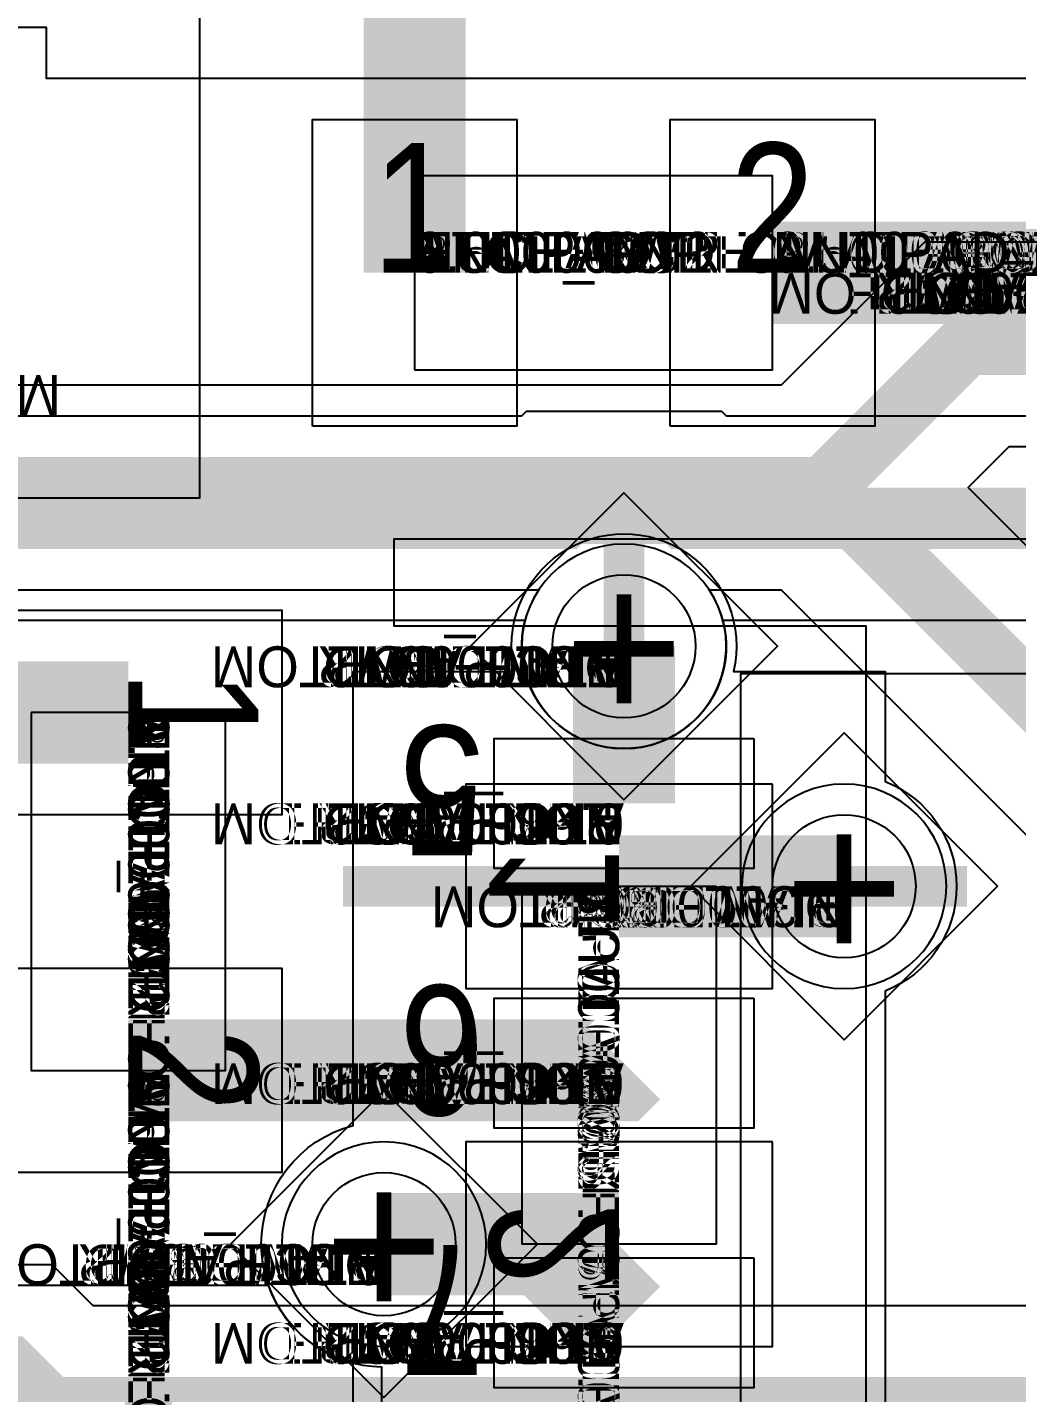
# Model space of a CAD drawing. Extents: x 0 to 323, y 0 to 320.
# Drawn here: x 85.67 to 90.51, y 175.68 to 182.36 of the extents above; entities that cross this region are included whole.
import ezdxf
from ezdxf.enums import TextEntityAlignment as Align

# ---------------------------------------------------------------- set-up
doc = ezdxf.new("R2010")
doc.units = 0
doc.header["$MEASUREMENT"] = 0
doc.layers.get('0').update_dxf_attribs({"linetype": 'CONTINUOUS'})
for name, color, linetype in [('CDN_FIGURES', 7, 'CONTINUOUS'), ('ETCH_BOTTOM', 7, 'CONTINUOUS'), ('ETCH_GND', 3, 'CONTINUOUS'), ('ETCH_INT1', 4, 'CONTINUOUS'), ('ETCH_INT2', 5, 'CONTINUOUS'), ('ETCH_PWR', 6, 'CONTINUOUS'), ('ETCH_TOP', 2, 'CONTINUOUS'), ('MANUFACTURING_NCLEGEND-1-6', 8, 'CONTINUOUS'), ('PACKAGE_GEOMETRY_ASSEMBLY_TOP', 11, 'CONTINUOUS'), ('PACKAGE_GEOMETRY_PIN_NUMBER', 9, 'CONTINUOUS')]:
    doc.layers.add(name, color=color, linetype=linetype)

# ---------------------------------------------------------------- blocks, each defined once
blk = doc.blocks.new('PAD_INFO')
for tag in ['SHAPE_TYPE', 'PAD_HEIGHT', 'PAD_LAYER', 'PAD_TYPE', 'PAD_WIDTH']:
    blk.add_attdef(tag, (0, 0), '', height=0.2)
at = {"flags": 2}
blk.add_attdef('CDN_TYPE', (0, 0), '', height=0.2, dxfattribs=at)
blk = doc.blocks.new('DRILL_INFO')
at = {"flags": 2}
blk.add_attdef('CDN_TYPE', (0, 0), '', height=0.2, dxfattribs=at)
for tag in ['FSHAPE', 'FCHAR', 'DRILL_HEIGHT', 'DIAMETER', 'PLATED', 'DRILL_WIDTH']:
    blk.add_attdef(tag, (0, 0), '', height=0.2)
blk = doc.blocks.new('VIA0700X0300')
at = {"layer": 'ETCH_BOTTOM'}
blk.add_circle((0, 0), 0.35, dxfattribs=at)
at = {"layer": 'ETCH_GND'}
blk.add_circle((0, 0), 0.35, dxfattribs=at)
at = {"layer": 'ETCH_INT1'}
blk.add_circle((0, 0), 0.35, dxfattribs=at)
at = {"layer": 'ETCH_INT2'}
blk.add_circle((0, 0), 0.35, dxfattribs=at)
at = {"layer": 'ETCH_PWR'}
blk.add_circle((0, 0), 0.35, dxfattribs=at)
at = {"layer": 'ETCH_TOP'}
blk.add_circle((0, 0), 0.35, dxfattribs=at)
ref = blk.add_blockref('PAD_INFO', (0, 0))
ref.add_attrib('PAD_LAYER', 'ETCH_TOP', (0, 0), dxfattribs={"height": 0.2})
ref.add_attrib('SHAPE_TYPE', 'NULL', (0, 0), dxfattribs={"height": 0.2})
ref.add_attrib('PAD_TYPE', 'ANTIPAD', (0, 0), dxfattribs={"height": 0.2})
ref.add_attrib('PAD_WIDTH', '0.000000', (0, 0), dxfattribs={"height": 0.2})
ref.add_attrib('PAD_HEIGHT', '0.000000', (0, 0), dxfattribs={"height": 0.2})
ref = blk.add_blockref('PAD_INFO', (0, 0))
ref.add_attrib('PAD_LAYER', 'ETCH_GND', (0, 0), dxfattribs={"height": 0.2})
ref.add_attrib('SHAPE_TYPE', 'NULL', (0, 0), dxfattribs={"height": 0.2})
ref.add_attrib('PAD_TYPE', 'ANTIPAD', (0, 0), dxfattribs={"height": 0.2})
ref.add_attrib('PAD_WIDTH', '0.000000', (0, 0), dxfattribs={"height": 0.2})
ref.add_attrib('PAD_HEIGHT', '0.000000', (0, 0), dxfattribs={"height": 0.2})
ref = blk.add_blockref('PAD_INFO', (0, 0))
ref.add_attrib('PAD_LAYER', 'ETCH_INT1', (0, 0), dxfattribs={"height": 0.2})
ref.add_attrib('SHAPE_TYPE', 'NULL', (0, 0), dxfattribs={"height": 0.2})
ref.add_attrib('PAD_TYPE', 'ANTIPAD', (0, 0), dxfattribs={"height": 0.2})
ref.add_attrib('PAD_WIDTH', '0.000000', (0, 0), dxfattribs={"height": 0.2})
ref.add_attrib('PAD_HEIGHT', '0.000000', (0, 0), dxfattribs={"height": 0.2})
ref = blk.add_blockref('PAD_INFO', (0, 0))
ref.add_attrib('PAD_LAYER', 'ETCH_INT2', (0, 0), dxfattribs={"height": 0.2})
ref.add_attrib('SHAPE_TYPE', 'NULL', (0, 0), dxfattribs={"height": 0.2})
ref.add_attrib('PAD_TYPE', 'ANTIPAD', (0, 0), dxfattribs={"height": 0.2})
ref.add_attrib('PAD_WIDTH', '0.000000', (0, 0), dxfattribs={"height": 0.2})
ref.add_attrib('PAD_HEIGHT', '0.000000', (0, 0), dxfattribs={"height": 0.2})
ref = blk.add_blockref('PAD_INFO', (0, 0))
ref.add_attrib('PAD_LAYER', 'ETCH_PWR', (0, 0), dxfattribs={"height": 0.2})
ref.add_attrib('SHAPE_TYPE', 'NULL', (0, 0), dxfattribs={"height": 0.2})
ref.add_attrib('PAD_TYPE', 'ANTIPAD', (0, 0), dxfattribs={"height": 0.2})
ref.add_attrib('PAD_WIDTH', '0.000000', (0, 0), dxfattribs={"height": 0.2})
ref.add_attrib('PAD_HEIGHT', '0.000000', (0, 0), dxfattribs={"height": 0.2})
ref = blk.add_blockref('PAD_INFO', (0, 0))
ref.add_attrib('PAD_LAYER', 'ETCH_BOTTOM', (0, 0), dxfattribs={"height": 0.2})
ref.add_attrib('SHAPE_TYPE', 'NULL', (0, 0), dxfattribs={"height": 0.2})
ref.add_attrib('PAD_TYPE', 'ANTIPAD', (0, 0), dxfattribs={"height": 0.2})
ref.add_attrib('PAD_WIDTH', '0.000000', (0, 0), dxfattribs={"height": 0.2})
ref.add_attrib('PAD_HEIGHT', '0.000000', (0, 0), dxfattribs={"height": 0.2})
ref = blk.add_blockref('PAD_INFO', (0, 0))
ref.add_attrib('PAD_LAYER', 'ETCH_TOP', (0, 0), dxfattribs={"height": 0.2})
ref.add_attrib('SHAPE_TYPE', 'NULL', (0, 0), dxfattribs={"height": 0.2})
ref.add_attrib('PAD_TYPE', 'THERMAL', (0, 0), dxfattribs={"height": 0.2})
ref.add_attrib('PAD_WIDTH', '0.000000', (0, 0), dxfattribs={"height": 0.2})
ref.add_attrib('PAD_HEIGHT', '0.000000', (0, 0), dxfattribs={"height": 0.2})
ref = blk.add_blockref('PAD_INFO', (0, 0))
ref.add_attrib('PAD_LAYER', 'ETCH_GND', (0, 0), dxfattribs={"height": 0.2})
ref.add_attrib('SHAPE_TYPE', 'NULL', (0, 0), dxfattribs={"height": 0.2})
ref.add_attrib('PAD_TYPE', 'THERMAL', (0, 0), dxfattribs={"height": 0.2})
ref.add_attrib('PAD_WIDTH', '0.000000', (0, 0), dxfattribs={"height": 0.2})
ref.add_attrib('PAD_HEIGHT', '0.000000', (0, 0), dxfattribs={"height": 0.2})
ref = blk.add_blockref('PAD_INFO', (0, 0))
ref.add_attrib('PAD_LAYER', 'ETCH_INT1', (0, 0), dxfattribs={"height": 0.2})
ref.add_attrib('SHAPE_TYPE', 'NULL', (0, 0), dxfattribs={"height": 0.2})
ref.add_attrib('PAD_TYPE', 'THERMAL', (0, 0), dxfattribs={"height": 0.2})
ref.add_attrib('PAD_WIDTH', '0.000000', (0, 0), dxfattribs={"height": 0.2})
ref.add_attrib('PAD_HEIGHT', '0.000000', (0, 0), dxfattribs={"height": 0.2})
ref = blk.add_blockref('PAD_INFO', (0, 0))
ref.add_attrib('PAD_LAYER', 'ETCH_INT2', (0, 0), dxfattribs={"height": 0.2})
ref.add_attrib('SHAPE_TYPE', 'NULL', (0, 0), dxfattribs={"height": 0.2})
ref.add_attrib('PAD_TYPE', 'THERMAL', (0, 0), dxfattribs={"height": 0.2})
ref.add_attrib('PAD_WIDTH', '0.000000', (0, 0), dxfattribs={"height": 0.2})
ref.add_attrib('PAD_HEIGHT', '0.000000', (0, 0), dxfattribs={"height": 0.2})
ref = blk.add_blockref('PAD_INFO', (0, 0))
ref.add_attrib('PAD_LAYER', 'ETCH_PWR', (0, 0), dxfattribs={"height": 0.2})
ref.add_attrib('SHAPE_TYPE', 'NULL', (0, 0), dxfattribs={"height": 0.2})
ref.add_attrib('PAD_TYPE', 'THERMAL', (0, 0), dxfattribs={"height": 0.2})
ref.add_attrib('PAD_WIDTH', '0.000000', (0, 0), dxfattribs={"height": 0.2})
ref.add_attrib('PAD_HEIGHT', '0.000000', (0, 0), dxfattribs={"height": 0.2})
ref = blk.add_blockref('PAD_INFO', (0, 0))
ref.add_attrib('PAD_LAYER', 'ETCH_BOTTOM', (0, 0), dxfattribs={"height": 0.2})
ref.add_attrib('SHAPE_TYPE', 'NULL', (0, 0), dxfattribs={"height": 0.2})
ref.add_attrib('PAD_TYPE', 'THERMAL', (0, 0), dxfattribs={"height": 0.2})
ref.add_attrib('PAD_WIDTH', '0.000000', (0, 0), dxfattribs={"height": 0.2})
ref.add_attrib('PAD_HEIGHT', '0.000000', (0, 0), dxfattribs={"height": 0.2})
ref = blk.add_blockref('PAD_INFO', (0, 0))
ref.add_attrib('PAD_LAYER', 'ETCH_TOP', (0, 0), dxfattribs={"height": 0.2})
ref.add_attrib('SHAPE_TYPE', 'CIRCLE', (0, 0), dxfattribs={"height": 0.2})
ref.add_attrib('PAD_TYPE', 'REGULAR', (0, 0), dxfattribs={"height": 0.2})
ref.add_attrib('PAD_WIDTH', '0.700000', (0, 0), dxfattribs={"height": 0.2})
ref.add_attrib('PAD_HEIGHT', '0.700000', (0, 0), dxfattribs={"height": 0.2})
ref = blk.add_blockref('PAD_INFO', (0, 0))
ref.add_attrib('PAD_LAYER', 'ETCH_GND', (0, 0), dxfattribs={"height": 0.2})
ref.add_attrib('SHAPE_TYPE', 'CIRCLE', (0, 0), dxfattribs={"height": 0.2})
ref.add_attrib('PAD_TYPE', 'REGULAR', (0, 0), dxfattribs={"height": 0.2})
ref.add_attrib('PAD_WIDTH', '0.700000', (0, 0), dxfattribs={"height": 0.2})
ref.add_attrib('PAD_HEIGHT', '0.700000', (0, 0), dxfattribs={"height": 0.2})
ref = blk.add_blockref('PAD_INFO', (0, 0))
ref.add_attrib('PAD_LAYER', 'ETCH_INT1', (0, 0), dxfattribs={"height": 0.2})
ref.add_attrib('SHAPE_TYPE', 'CIRCLE', (0, 0), dxfattribs={"height": 0.2})
ref.add_attrib('PAD_TYPE', 'REGULAR', (0, 0), dxfattribs={"height": 0.2})
ref.add_attrib('PAD_WIDTH', '0.700000', (0, 0), dxfattribs={"height": 0.2})
ref.add_attrib('PAD_HEIGHT', '0.700000', (0, 0), dxfattribs={"height": 0.2})
ref = blk.add_blockref('PAD_INFO', (0, 0))
ref.add_attrib('PAD_LAYER', 'ETCH_INT2', (0, 0), dxfattribs={"height": 0.2})
ref.add_attrib('SHAPE_TYPE', 'CIRCLE', (0, 0), dxfattribs={"height": 0.2})
ref.add_attrib('PAD_TYPE', 'REGULAR', (0, 0), dxfattribs={"height": 0.2})
ref.add_attrib('PAD_WIDTH', '0.700000', (0, 0), dxfattribs={"height": 0.2})
ref.add_attrib('PAD_HEIGHT', '0.700000', (0, 0), dxfattribs={"height": 0.2})
ref = blk.add_blockref('PAD_INFO', (0, 0))
ref.add_attrib('PAD_LAYER', 'ETCH_PWR', (0, 0), dxfattribs={"height": 0.2})
ref.add_attrib('SHAPE_TYPE', 'CIRCLE', (0, 0), dxfattribs={"height": 0.2})
ref.add_attrib('PAD_TYPE', 'REGULAR', (0, 0), dxfattribs={"height": 0.2})
ref.add_attrib('PAD_WIDTH', '0.700000', (0, 0), dxfattribs={"height": 0.2})
ref.add_attrib('PAD_HEIGHT', '0.700000', (0, 0), dxfattribs={"height": 0.2})
ref = blk.add_blockref('PAD_INFO', (0, 0))
ref.add_attrib('PAD_LAYER', 'ETCH_BOTTOM', (0, 0), dxfattribs={"height": 0.2})
ref.add_attrib('SHAPE_TYPE', 'CIRCLE', (0, 0), dxfattribs={"height": 0.2})
ref.add_attrib('PAD_TYPE', 'REGULAR', (0, 0), dxfattribs={"height": 0.2})
ref.add_attrib('PAD_WIDTH', '0.700000', (0, 0), dxfattribs={"height": 0.2})
ref.add_attrib('PAD_HEIGHT', '0.700000', (0, 0), dxfattribs={"height": 0.2})
ref = blk.add_blockref('DRILL_INFO', (0, 0))
ref.add_attrib('DIAMETER', '0.300000', (0, 0), dxfattribs={"height": 0.2})
ref.add_attrib('PLATED', 'PLATED', (0, 0), dxfattribs={"height": 0.2})
ref.add_attrib('FSHAPE', 'DIAMOND', (0, 0), dxfattribs={"height": 0.2})
ref.add_attrib('FCHAR', '+', (0, 0), dxfattribs={"height": 0.2})
ref.add_attrib('DRILL_WIDTH', '1.500000', (0, 0), dxfattribs={"height": 0.2})
ref.add_attrib('DRILL_HEIGHT', '1.500000', (0, 0), dxfattribs={"height": 0.2})
for tag in ['CDN_TYPE', 'PIN']:
    blk.add_attdef(tag, (0, 0), '', height=0.2)
at = {"flags": 2}
for tag in ['PSTKNAME', 'BBV']:
    blk.add_attdef(tag, (0, 0), '', height=0.2, dxfattribs=at)
blk = doc.blocks.new('FIGURE_DIAMOND')
at = {"layer": 'CDN_FIGURES'}
blk.add_lwpolyline([(-0.5, 0), (0, 0.5), (0.5, 0), (0, -0.5)], close=True, dxfattribs=at)
blk = doc.blocks.new('SMD50_25')
at = {"layer": 'ETCH_TOP'}
blk.add_lwpolyline([(-0.635, -0.3175), (-0.635, 0.3175), (0.635, 0.3175), (0.635, -0.3175)], close=True, dxfattribs=at)
ref = blk.add_blockref('PAD_INFO', (0, 0))
ref.add_attrib('PAD_LAYER', 'ETCH_TOP', (0, 0), dxfattribs={"height": 0.2})
ref.add_attrib('SHAPE_TYPE', 'NULL', (0, 0), dxfattribs={"height": 0.2})
ref.add_attrib('PAD_TYPE', 'ANTIPAD', (0, 0), dxfattribs={"height": 0.2})
ref.add_attrib('PAD_WIDTH', '0.000000', (0, 0), dxfattribs={"height": 0.2})
ref.add_attrib('PAD_HEIGHT', '0.000000', (0, 0), dxfattribs={"height": 0.2})
ref = blk.add_blockref('PAD_INFO', (0, 0))
ref.add_attrib('PAD_LAYER', 'ETCH_GND', (0, 0), dxfattribs={"height": 0.2})
ref.add_attrib('SHAPE_TYPE', 'NULL', (0, 0), dxfattribs={"height": 0.2})
ref.add_attrib('PAD_TYPE', 'ANTIPAD', (0, 0), dxfattribs={"height": 0.2})
ref.add_attrib('PAD_WIDTH', '0.000000', (0, 0), dxfattribs={"height": 0.2})
ref.add_attrib('PAD_HEIGHT', '0.000000', (0, 0), dxfattribs={"height": 0.2})
ref = blk.add_blockref('PAD_INFO', (0, 0))
ref.add_attrib('PAD_LAYER', 'ETCH_INT1', (0, 0), dxfattribs={"height": 0.2})
ref.add_attrib('SHAPE_TYPE', 'NULL', (0, 0), dxfattribs={"height": 0.2})
ref.add_attrib('PAD_TYPE', 'ANTIPAD', (0, 0), dxfattribs={"height": 0.2})
ref.add_attrib('PAD_WIDTH', '0.000000', (0, 0), dxfattribs={"height": 0.2})
ref.add_attrib('PAD_HEIGHT', '0.000000', (0, 0), dxfattribs={"height": 0.2})
ref = blk.add_blockref('PAD_INFO', (0, 0))
ref.add_attrib('PAD_LAYER', 'ETCH_INT2', (0, 0), dxfattribs={"height": 0.2})
ref.add_attrib('SHAPE_TYPE', 'NULL', (0, 0), dxfattribs={"height": 0.2})
ref.add_attrib('PAD_TYPE', 'ANTIPAD', (0, 0), dxfattribs={"height": 0.2})
ref.add_attrib('PAD_WIDTH', '0.000000', (0, 0), dxfattribs={"height": 0.2})
ref.add_attrib('PAD_HEIGHT', '0.000000', (0, 0), dxfattribs={"height": 0.2})
ref = blk.add_blockref('PAD_INFO', (0, 0))
ref.add_attrib('PAD_LAYER', 'ETCH_PWR', (0, 0), dxfattribs={"height": 0.2})
ref.add_attrib('SHAPE_TYPE', 'NULL', (0, 0), dxfattribs={"height": 0.2})
ref.add_attrib('PAD_TYPE', 'ANTIPAD', (0, 0), dxfattribs={"height": 0.2})
ref.add_attrib('PAD_WIDTH', '0.000000', (0, 0), dxfattribs={"height": 0.2})
ref.add_attrib('PAD_HEIGHT', '0.000000', (0, 0), dxfattribs={"height": 0.2})
ref = blk.add_blockref('PAD_INFO', (0, 0))
ref.add_attrib('PAD_LAYER', 'ETCH_BOTTOM', (0, 0), dxfattribs={"height": 0.2})
ref.add_attrib('SHAPE_TYPE', 'NULL', (0, 0), dxfattribs={"height": 0.2})
ref.add_attrib('PAD_TYPE', 'ANTIPAD', (0, 0), dxfattribs={"height": 0.2})
ref.add_attrib('PAD_WIDTH', '0.000000', (0, 0), dxfattribs={"height": 0.2})
ref.add_attrib('PAD_HEIGHT', '0.000000', (0, 0), dxfattribs={"height": 0.2})
ref = blk.add_blockref('PAD_INFO', (0, 0))
ref.add_attrib('PAD_LAYER', 'ETCH_TOP', (0, 0), dxfattribs={"height": 0.2})
ref.add_attrib('SHAPE_TYPE', 'NULL', (0, 0), dxfattribs={"height": 0.2})
ref.add_attrib('PAD_TYPE', 'THERMAL', (0, 0), dxfattribs={"height": 0.2})
ref.add_attrib('PAD_WIDTH', '0.000000', (0, 0), dxfattribs={"height": 0.2})
ref.add_attrib('PAD_HEIGHT', '0.000000', (0, 0), dxfattribs={"height": 0.2})
ref = blk.add_blockref('PAD_INFO', (0, 0))
ref.add_attrib('PAD_LAYER', 'ETCH_GND', (0, 0), dxfattribs={"height": 0.2})
ref.add_attrib('SHAPE_TYPE', 'NULL', (0, 0), dxfattribs={"height": 0.2})
ref.add_attrib('PAD_TYPE', 'THERMAL', (0, 0), dxfattribs={"height": 0.2})
ref.add_attrib('PAD_WIDTH', '0.000000', (0, 0), dxfattribs={"height": 0.2})
ref.add_attrib('PAD_HEIGHT', '0.000000', (0, 0), dxfattribs={"height": 0.2})
ref = blk.add_blockref('PAD_INFO', (0, 0))
ref.add_attrib('PAD_LAYER', 'ETCH_INT1', (0, 0), dxfattribs={"height": 0.2})
ref.add_attrib('SHAPE_TYPE', 'NULL', (0, 0), dxfattribs={"height": 0.2})
ref.add_attrib('PAD_TYPE', 'THERMAL', (0, 0), dxfattribs={"height": 0.2})
ref.add_attrib('PAD_WIDTH', '0.000000', (0, 0), dxfattribs={"height": 0.2})
ref.add_attrib('PAD_HEIGHT', '0.000000', (0, 0), dxfattribs={"height": 0.2})
ref = blk.add_blockref('PAD_INFO', (0, 0))
ref.add_attrib('PAD_LAYER', 'ETCH_INT2', (0, 0), dxfattribs={"height": 0.2})
ref.add_attrib('SHAPE_TYPE', 'NULL', (0, 0), dxfattribs={"height": 0.2})
ref.add_attrib('PAD_TYPE', 'THERMAL', (0, 0), dxfattribs={"height": 0.2})
ref.add_attrib('PAD_WIDTH', '0.000000', (0, 0), dxfattribs={"height": 0.2})
ref.add_attrib('PAD_HEIGHT', '0.000000', (0, 0), dxfattribs={"height": 0.2})
ref = blk.add_blockref('PAD_INFO', (0, 0))
ref.add_attrib('PAD_LAYER', 'ETCH_PWR', (0, 0), dxfattribs={"height": 0.2})
ref.add_attrib('SHAPE_TYPE', 'NULL', (0, 0), dxfattribs={"height": 0.2})
ref.add_attrib('PAD_TYPE', 'THERMAL', (0, 0), dxfattribs={"height": 0.2})
ref.add_attrib('PAD_WIDTH', '0.000000', (0, 0), dxfattribs={"height": 0.2})
ref.add_attrib('PAD_HEIGHT', '0.000000', (0, 0), dxfattribs={"height": 0.2})
ref = blk.add_blockref('PAD_INFO', (0, 0))
ref.add_attrib('PAD_LAYER', 'ETCH_BOTTOM', (0, 0), dxfattribs={"height": 0.2})
ref.add_attrib('SHAPE_TYPE', 'NULL', (0, 0), dxfattribs={"height": 0.2})
ref.add_attrib('PAD_TYPE', 'THERMAL', (0, 0), dxfattribs={"height": 0.2})
ref.add_attrib('PAD_WIDTH', '0.000000', (0, 0), dxfattribs={"height": 0.2})
ref.add_attrib('PAD_HEIGHT', '0.000000', (0, 0), dxfattribs={"height": 0.2})
ref = blk.add_blockref('PAD_INFO', (0, 0))
ref.add_attrib('PAD_LAYER', 'ETCH_TOP', (0, 0), dxfattribs={"height": 0.2})
ref.add_attrib('SHAPE_TYPE', 'RECTANGLE', (0, 0), dxfattribs={"height": 0.2})
ref.add_attrib('PAD_TYPE', 'REGULAR', (0, 0), dxfattribs={"height": 0.2})
ref.add_attrib('PAD_WIDTH', '1.270000', (0, 0), dxfattribs={"height": 0.2})
ref.add_attrib('PAD_HEIGHT', '0.635000', (0, 0), dxfattribs={"height": 0.2})
ref = blk.add_blockref('PAD_INFO', (0, 0))
ref.add_attrib('PAD_LAYER', 'ETCH_GND', (0, 0), dxfattribs={"height": 0.2})
ref.add_attrib('SHAPE_TYPE', 'NULL', (0, 0), dxfattribs={"height": 0.2})
ref.add_attrib('PAD_TYPE', 'REGULAR', (0, 0), dxfattribs={"height": 0.2})
ref.add_attrib('PAD_WIDTH', '0.000000', (0, 0), dxfattribs={"height": 0.2})
ref.add_attrib('PAD_HEIGHT', '0.000000', (0, 0), dxfattribs={"height": 0.2})
ref = blk.add_blockref('PAD_INFO', (0, 0))
ref.add_attrib('PAD_LAYER', 'ETCH_INT1', (0, 0), dxfattribs={"height": 0.2})
ref.add_attrib('SHAPE_TYPE', 'NULL', (0, 0), dxfattribs={"height": 0.2})
ref.add_attrib('PAD_TYPE', 'REGULAR', (0, 0), dxfattribs={"height": 0.2})
ref.add_attrib('PAD_WIDTH', '0.000000', (0, 0), dxfattribs={"height": 0.2})
ref.add_attrib('PAD_HEIGHT', '0.000000', (0, 0), dxfattribs={"height": 0.2})
ref = blk.add_blockref('PAD_INFO', (0, 0))
ref.add_attrib('PAD_LAYER', 'ETCH_INT2', (0, 0), dxfattribs={"height": 0.2})
ref.add_attrib('SHAPE_TYPE', 'NULL', (0, 0), dxfattribs={"height": 0.2})
ref.add_attrib('PAD_TYPE', 'REGULAR', (0, 0), dxfattribs={"height": 0.2})
ref.add_attrib('PAD_WIDTH', '0.000000', (0, 0), dxfattribs={"height": 0.2})
ref.add_attrib('PAD_HEIGHT', '0.000000', (0, 0), dxfattribs={"height": 0.2})
ref = blk.add_blockref('PAD_INFO', (0, 0))
ref.add_attrib('PAD_LAYER', 'ETCH_PWR', (0, 0), dxfattribs={"height": 0.2})
ref.add_attrib('SHAPE_TYPE', 'NULL', (0, 0), dxfattribs={"height": 0.2})
ref.add_attrib('PAD_TYPE', 'REGULAR', (0, 0), dxfattribs={"height": 0.2})
ref.add_attrib('PAD_WIDTH', '0.000000', (0, 0), dxfattribs={"height": 0.2})
ref.add_attrib('PAD_HEIGHT', '0.000000', (0, 0), dxfattribs={"height": 0.2})
ref = blk.add_blockref('PAD_INFO', (0, 0))
ref.add_attrib('PAD_LAYER', 'ETCH_BOTTOM', (0, 0), dxfattribs={"height": 0.2})
ref.add_attrib('SHAPE_TYPE', 'NULL', (0, 0), dxfattribs={"height": 0.2})
ref.add_attrib('PAD_TYPE', 'REGULAR', (0, 0), dxfattribs={"height": 0.2})
ref.add_attrib('PAD_WIDTH', '0.000000', (0, 0), dxfattribs={"height": 0.2})
ref.add_attrib('PAD_HEIGHT', '0.000000', (0, 0), dxfattribs={"height": 0.2})
ref = blk.add_blockref('DRILL_INFO', (0, 0))
ref.add_attrib('DIAMETER', '0.000000', (0, 0), dxfattribs={"height": 0.2})
ref.add_attrib('PLATED', 'NON_PLATED', (0, 0), dxfattribs={"height": 0.2})
ref.add_attrib('FSHAPE', 'NULL', (0, 0), dxfattribs={"height": 0.2})
ref.add_attrib('DRILL_WIDTH', '0.000000', (0, 0), dxfattribs={"height": 0.2})
ref.add_attrib('DRILL_HEIGHT', '0.000000', (0, 0), dxfattribs={"height": 0.2})
for tag in ['CDN_TYPE', 'PIN']:
    blk.add_attdef(tag, (0, 0), '', height=0.2)
at = {"flags": 2}
for tag in ['PSTKNAME', 'BBV']:
    blk.add_attdef(tag, (0, 0), '', height=0.2, dxfattribs=at)
blk = doc.blocks.new('SOIC8')
at = {"layer": 'PACKAGE_GEOMETRY_ASSEMBLY_TOP'}
blk.add_lwpolyline([(-1.905, -2.54), (-1.905, 2.54), (1.905, 2.54), (1.905, -2.54)], close=True, dxfattribs=at)
at = {"layer": 'ETCH_TOP'}
ref = blk.add_blockref('SMD50_25', (2.4765, 1.905), dxfattribs=at)
ref.add_attrib('CDN_TYPE', 'PIN', (0, 0), dxfattribs={"height": 0.2})
ref.add_attrib('PIN', '8', (0, 0), dxfattribs={"height": 0.2})
ref = blk.add_blockref('SMD50_25', (2.4765, 0.635), dxfattribs=at)
ref.add_attrib('CDN_TYPE', 'PIN', (0, 0), dxfattribs={"height": 0.2})
ref.add_attrib('PIN', '7', (0, 0), dxfattribs={"height": 0.2})
ref = blk.add_blockref('SMD50_25', (2.4765, -0.635), dxfattribs=at)
ref.add_attrib('CDN_TYPE', 'PIN', (0, 0), dxfattribs={"height": 0.2})
ref.add_attrib('PIN', '6', (0, 0), dxfattribs={"height": 0.2})
ref = blk.add_blockref('SMD50_25', (2.4765, -1.905), dxfattribs=at)
ref.add_attrib('CDN_TYPE', 'PIN', (0, 0), dxfattribs={"height": 0.2})
ref.add_attrib('PIN', '5', (0, 0), dxfattribs={"height": 0.2})
at = {"flags": 2}
for tag in ['SYMBOL_TYPE', 'CDN_TYPE', 'REFDES']:
    blk.add_attdef(tag, (0, 0), '', height=0.2, dxfattribs=at)
blk = doc.blocks.new('RC1000X1500TS')
at = {"layer": 'ETCH_TOP'}
blk.add_lwpolyline([(-0.5, -0.75), (-0.5, 0.75), (0.5, 0.75), (0.5, -0.75)], close=True, dxfattribs=at)
ref = blk.add_blockref('PAD_INFO', (0, 0))
ref.add_attrib('PAD_LAYER', 'ETCH_TOP', (0, 0), dxfattribs={"height": 0.2})
ref.add_attrib('SHAPE_TYPE', 'NULL', (0, 0), dxfattribs={"height": 0.2})
ref.add_attrib('PAD_TYPE', 'ANTIPAD', (0, 0), dxfattribs={"height": 0.2})
ref.add_attrib('PAD_WIDTH', '0.000000', (0, 0), dxfattribs={"height": 0.2})
ref.add_attrib('PAD_HEIGHT', '0.000000', (0, 0), dxfattribs={"height": 0.2})
ref = blk.add_blockref('PAD_INFO', (0, 0))
ref.add_attrib('PAD_LAYER', 'ETCH_GND', (0, 0), dxfattribs={"height": 0.2})
ref.add_attrib('SHAPE_TYPE', 'NULL', (0, 0), dxfattribs={"height": 0.2})
ref.add_attrib('PAD_TYPE', 'ANTIPAD', (0, 0), dxfattribs={"height": 0.2})
ref.add_attrib('PAD_WIDTH', '0.000000', (0, 0), dxfattribs={"height": 0.2})
ref.add_attrib('PAD_HEIGHT', '0.000000', (0, 0), dxfattribs={"height": 0.2})
ref = blk.add_blockref('PAD_INFO', (0, 0))
ref.add_attrib('PAD_LAYER', 'ETCH_INT1', (0, 0), dxfattribs={"height": 0.2})
ref.add_attrib('SHAPE_TYPE', 'NULL', (0, 0), dxfattribs={"height": 0.2})
ref.add_attrib('PAD_TYPE', 'ANTIPAD', (0, 0), dxfattribs={"height": 0.2})
ref.add_attrib('PAD_WIDTH', '0.000000', (0, 0), dxfattribs={"height": 0.2})
ref.add_attrib('PAD_HEIGHT', '0.000000', (0, 0), dxfattribs={"height": 0.2})
ref = blk.add_blockref('PAD_INFO', (0, 0))
ref.add_attrib('PAD_LAYER', 'ETCH_INT2', (0, 0), dxfattribs={"height": 0.2})
ref.add_attrib('SHAPE_TYPE', 'NULL', (0, 0), dxfattribs={"height": 0.2})
ref.add_attrib('PAD_TYPE', 'ANTIPAD', (0, 0), dxfattribs={"height": 0.2})
ref.add_attrib('PAD_WIDTH', '0.000000', (0, 0), dxfattribs={"height": 0.2})
ref.add_attrib('PAD_HEIGHT', '0.000000', (0, 0), dxfattribs={"height": 0.2})
ref = blk.add_blockref('PAD_INFO', (0, 0))
ref.add_attrib('PAD_LAYER', 'ETCH_PWR', (0, 0), dxfattribs={"height": 0.2})
ref.add_attrib('SHAPE_TYPE', 'NULL', (0, 0), dxfattribs={"height": 0.2})
ref.add_attrib('PAD_TYPE', 'ANTIPAD', (0, 0), dxfattribs={"height": 0.2})
ref.add_attrib('PAD_WIDTH', '0.000000', (0, 0), dxfattribs={"height": 0.2})
ref.add_attrib('PAD_HEIGHT', '0.000000', (0, 0), dxfattribs={"height": 0.2})
ref = blk.add_blockref('PAD_INFO', (0, 0))
ref.add_attrib('PAD_LAYER', 'ETCH_BOTTOM', (0, 0), dxfattribs={"height": 0.2})
ref.add_attrib('SHAPE_TYPE', 'NULL', (0, 0), dxfattribs={"height": 0.2})
ref.add_attrib('PAD_TYPE', 'ANTIPAD', (0, 0), dxfattribs={"height": 0.2})
ref.add_attrib('PAD_WIDTH', '0.000000', (0, 0), dxfattribs={"height": 0.2})
ref.add_attrib('PAD_HEIGHT', '0.000000', (0, 0), dxfattribs={"height": 0.2})
ref = blk.add_blockref('PAD_INFO', (0, 0))
ref.add_attrib('PAD_LAYER', 'ETCH_TOP', (0, 0), dxfattribs={"height": 0.2})
ref.add_attrib('SHAPE_TYPE', 'NULL', (0, 0), dxfattribs={"height": 0.2})
ref.add_attrib('PAD_TYPE', 'THERMAL', (0, 0), dxfattribs={"height": 0.2})
ref.add_attrib('PAD_WIDTH', '0.000000', (0, 0), dxfattribs={"height": 0.2})
ref.add_attrib('PAD_HEIGHT', '0.000000', (0, 0), dxfattribs={"height": 0.2})
ref = blk.add_blockref('PAD_INFO', (0, 0))
ref.add_attrib('PAD_LAYER', 'ETCH_GND', (0, 0), dxfattribs={"height": 0.2})
ref.add_attrib('SHAPE_TYPE', 'NULL', (0, 0), dxfattribs={"height": 0.2})
ref.add_attrib('PAD_TYPE', 'THERMAL', (0, 0), dxfattribs={"height": 0.2})
ref.add_attrib('PAD_WIDTH', '0.000000', (0, 0), dxfattribs={"height": 0.2})
ref.add_attrib('PAD_HEIGHT', '0.000000', (0, 0), dxfattribs={"height": 0.2})
ref = blk.add_blockref('PAD_INFO', (0, 0))
ref.add_attrib('PAD_LAYER', 'ETCH_INT1', (0, 0), dxfattribs={"height": 0.2})
ref.add_attrib('SHAPE_TYPE', 'NULL', (0, 0), dxfattribs={"height": 0.2})
ref.add_attrib('PAD_TYPE', 'THERMAL', (0, 0), dxfattribs={"height": 0.2})
ref.add_attrib('PAD_WIDTH', '0.000000', (0, 0), dxfattribs={"height": 0.2})
ref.add_attrib('PAD_HEIGHT', '0.000000', (0, 0), dxfattribs={"height": 0.2})
ref = blk.add_blockref('PAD_INFO', (0, 0))
ref.add_attrib('PAD_LAYER', 'ETCH_INT2', (0, 0), dxfattribs={"height": 0.2})
ref.add_attrib('SHAPE_TYPE', 'NULL', (0, 0), dxfattribs={"height": 0.2})
ref.add_attrib('PAD_TYPE', 'THERMAL', (0, 0), dxfattribs={"height": 0.2})
ref.add_attrib('PAD_WIDTH', '0.000000', (0, 0), dxfattribs={"height": 0.2})
ref.add_attrib('PAD_HEIGHT', '0.000000', (0, 0), dxfattribs={"height": 0.2})
ref = blk.add_blockref('PAD_INFO', (0, 0))
ref.add_attrib('PAD_LAYER', 'ETCH_PWR', (0, 0), dxfattribs={"height": 0.2})
ref.add_attrib('SHAPE_TYPE', 'NULL', (0, 0), dxfattribs={"height": 0.2})
ref.add_attrib('PAD_TYPE', 'THERMAL', (0, 0), dxfattribs={"height": 0.2})
ref.add_attrib('PAD_WIDTH', '0.000000', (0, 0), dxfattribs={"height": 0.2})
ref.add_attrib('PAD_HEIGHT', '0.000000', (0, 0), dxfattribs={"height": 0.2})
ref = blk.add_blockref('PAD_INFO', (0, 0))
ref.add_attrib('PAD_LAYER', 'ETCH_BOTTOM', (0, 0), dxfattribs={"height": 0.2})
ref.add_attrib('SHAPE_TYPE', 'NULL', (0, 0), dxfattribs={"height": 0.2})
ref.add_attrib('PAD_TYPE', 'THERMAL', (0, 0), dxfattribs={"height": 0.2})
ref.add_attrib('PAD_WIDTH', '0.000000', (0, 0), dxfattribs={"height": 0.2})
ref.add_attrib('PAD_HEIGHT', '0.000000', (0, 0), dxfattribs={"height": 0.2})
ref = blk.add_blockref('PAD_INFO', (0, 0))
ref.add_attrib('PAD_LAYER', 'ETCH_GND', (0, 0), dxfattribs={"height": 0.2})
ref.add_attrib('SHAPE_TYPE', 'NULL', (0, 0), dxfattribs={"height": 0.2})
ref.add_attrib('PAD_TYPE', 'REGULAR', (0, 0), dxfattribs={"height": 0.2})
ref.add_attrib('PAD_WIDTH', '0.000000', (0, 0), dxfattribs={"height": 0.2})
ref.add_attrib('PAD_HEIGHT', '0.000000', (0, 0), dxfattribs={"height": 0.2})
ref = blk.add_blockref('PAD_INFO', (0, 0))
ref.add_attrib('PAD_LAYER', 'ETCH_INT1', (0, 0), dxfattribs={"height": 0.2})
ref.add_attrib('SHAPE_TYPE', 'NULL', (0, 0), dxfattribs={"height": 0.2})
ref.add_attrib('PAD_TYPE', 'REGULAR', (0, 0), dxfattribs={"height": 0.2})
ref.add_attrib('PAD_WIDTH', '0.000000', (0, 0), dxfattribs={"height": 0.2})
ref.add_attrib('PAD_HEIGHT', '0.000000', (0, 0), dxfattribs={"height": 0.2})
ref = blk.add_blockref('PAD_INFO', (0, 0))
ref.add_attrib('PAD_LAYER', 'ETCH_INT2', (0, 0), dxfattribs={"height": 0.2})
ref.add_attrib('SHAPE_TYPE', 'NULL', (0, 0), dxfattribs={"height": 0.2})
ref.add_attrib('PAD_TYPE', 'REGULAR', (0, 0), dxfattribs={"height": 0.2})
ref.add_attrib('PAD_WIDTH', '0.000000', (0, 0), dxfattribs={"height": 0.2})
ref.add_attrib('PAD_HEIGHT', '0.000000', (0, 0), dxfattribs={"height": 0.2})
ref = blk.add_blockref('PAD_INFO', (0, 0))
ref.add_attrib('PAD_LAYER', 'ETCH_PWR', (0, 0), dxfattribs={"height": 0.2})
ref.add_attrib('SHAPE_TYPE', 'NULL', (0, 0), dxfattribs={"height": 0.2})
ref.add_attrib('PAD_TYPE', 'REGULAR', (0, 0), dxfattribs={"height": 0.2})
ref.add_attrib('PAD_WIDTH', '0.000000', (0, 0), dxfattribs={"height": 0.2})
ref.add_attrib('PAD_HEIGHT', '0.000000', (0, 0), dxfattribs={"height": 0.2})
ref = blk.add_blockref('PAD_INFO', (0, 0))
ref.add_attrib('PAD_LAYER', 'ETCH_BOTTOM', (0, 0), dxfattribs={"height": 0.2})
ref.add_attrib('SHAPE_TYPE', 'NULL', (0, 0), dxfattribs={"height": 0.2})
ref.add_attrib('PAD_TYPE', 'REGULAR', (0, 0), dxfattribs={"height": 0.2})
ref.add_attrib('PAD_WIDTH', '0.000000', (0, 0), dxfattribs={"height": 0.2})
ref.add_attrib('PAD_HEIGHT', '0.000000', (0, 0), dxfattribs={"height": 0.2})
ref = blk.add_blockref('DRILL_INFO', (0, 0))
ref.add_attrib('DIAMETER', '0.000000', (0, 0), dxfattribs={"height": 0.2})
ref.add_attrib('PLATED', 'PLATED', (0, 0), dxfattribs={"height": 0.2})
ref.add_attrib('FSHAPE', 'NULL', (0, 0), dxfattribs={"height": 0.2})
ref.add_attrib('DRILL_WIDTH', '0.000000', (0, 0), dxfattribs={"height": 0.2})
ref.add_attrib('DRILL_HEIGHT', '0.000000', (0, 0), dxfattribs={"height": 0.2})
ref = blk.add_blockref('PAD_INFO', (0, 0))
ref.add_attrib('PAD_LAYER', 'ETCH_TOP', (0, 0), dxfattribs={"height": 0.2})
ref.add_attrib('SHAPE_TYPE', 'RECTANGLE', (0, 0), dxfattribs={"height": 0.2})
ref.add_attrib('PAD_TYPE', 'REGULAR', (0, 0), dxfattribs={"height": 0.2})
ref.add_attrib('PAD_WIDTH', '1.000000', (0, 0), dxfattribs={"height": 0.2})
ref.add_attrib('PAD_HEIGHT', '1.500000', (0, 0), dxfattribs={"height": 0.2})
for tag in ['CDN_TYPE', 'PIN']:
    blk.add_attdef(tag, (0, 0), '', height=0.2)
at = {"flags": 2}
for tag in ['PSTKNAME', 'BBV']:
    blk.add_attdef(tag, (0, 0), '', height=0.2, dxfattribs=at)
blk = doc.blocks.new('F56')
at = {"layer": 'PACKAGE_GEOMETRY_ASSEMBLY_TOP'}
blk.add_lwpolyline([(0, -0.475), (1.75, -0.475), (1.75, 0.475), (0, 0.475)], close=True, dxfattribs=at)
at = {"layer": 'ETCH_TOP'}
ref = blk.add_blockref('RC1000X1500TS', (0, 0), dxfattribs=at)
ref.add_attrib('CDN_TYPE', 'PIN', (0, 0), dxfattribs={"height": 0.2})
ref.add_attrib('PIN', '1', (0, 0), dxfattribs={"height": 0.2})
ref = blk.add_blockref('RC1000X1500TS', (1.75, 0), dxfattribs=at)
ref.add_attrib('CDN_TYPE', 'PIN', (0, 0), dxfattribs={"height": 0.2})
ref.add_attrib('PIN', '2', (0, 0), dxfattribs={"height": 0.2})
at = {"flags": 2}
for tag in ['SYMBOL_TYPE', 'CDN_TYPE', 'REFDES']:
    blk.add_attdef(tag, (0, 0), '', height=0.2, dxfattribs=at)

msp = doc.modelspace()

# ---------------------------------------------------------------- linework, layer by layer
at = {"layer": 'ETCH_BOTTOM'}
for points, format in [([(83.2625, 186.2056), (85.8627, 186.2056), (85.8627, 185.9556), (90.8627, 185.9556), (90.8627, 185.7213, -0.085109), (91.0626, 185.7556), (92.7625, 185.7556), (92.7625, 186.2056), (95.3627, 186.2056), (95.3627, 182.3554), (92.7625, 182.3554), (92.7625, 182.8054), (91.2112, 182.8054), (91.1369, 182.7312, -0.133937), (90.8627, 182.5745), (90.8627, 182.1054), (85.7625, 182.1054), (85.7625, 182.3554), (83.3738, 182.3554, -0.192102)], "xyb"), ([(88.5861, 179.329, 0.2, 0.2, 0), (88.5861, 179.9298, 0.2, 0.2, 0)], "xyseb"), ([(88.5626, 178.1555, 0.5, 0.5, 0), (89.6626, 178.1555, 0.5, 0.5, 0)], "xyseb"), ([(87.2118, 178.1555, 0.2, 0.2, 0), (88.5626, 178.1555, 0.2, 0.2, 0)], "xyseb"), ([(89.6626, 178.1555, 0.2, 0.2, 0), (90.2634, 178.1555, 0.2, 0.2, 0)], "xyseb"), ([(88.5626, 176.4055, 0.5, 0.5, 0), (87.4126, 176.4055, 0.5, 0.5, 0)], "xyseb")]:
    msp.add_lwpolyline(points, format=format, dxfattribs=at)
msp.add_lwpolyline([(89.8627, 175.3554), (87.2625, 175.3554), (87.2625, 175.8245, -0.774485), (87.2625, 176.9865), (87.2625, 179.2056), (88.05, 179.2056, -1.256331), (89.1222, 179.2056), (89.8627, 179.2056), (89.8627, 178.6679, -0.683031), (89.8627, 177.6431)], format="xyb", close=True, dxfattribs=at)
at = {"layer": 'ETCH_GND'}
msp.add_lwpolyline([(87.9127, 176.4055, 1), (86.9125, 176.4055, 1)], format="xyb", close=True, dxfattribs=at)
at = {"layer": 'ETCH_INT1'}
for points, format in [([(95.539, 180.5056), (94.5862, 180.5056), (94.5662, 180.4856), (94.0897, 180.4856), (93.9199, 180.6555, 2.365232), (93.4126, 181.1628), (93.2697, 181.3056), (90.0555, 181.3056), (89.3555, 180.6056), (85.2102, 180.6056, 2.56785)], "xyb"), ([(105.7926, 180.5755, 0.3, 0.3, 0), (105.2619, 180.5755, 0.3, 0.3, 0), (105.2319, 180.6055, 0.3, 0.3, 0), (104.6933, 180.6055, 0.3, 0.3, 0), (104.6633, 180.5755, 0.3, 0.3, 0), (104.4126, 180.5755, 0.3, 0.3, 0), (103.8226, 179.9855, 0.3, 0.3, 0), (101.6119, 179.9855, 0.3, 0.3, 0), (101.5819, 179.9555, 0.3, 0.3, 0), (101.0433, 179.9555, 0.3, 0.3, 0), (101.0133, 179.9855, 0.3, 0.3, 0), (98.1019, 179.9855, 0.3, 0.3, 0), (98.0819, 180.0055, 0.3, 0.3, 0), (97.5433, 180.0055, 0.3, 0.3, 0), (97.5233, 179.9855, 0.3, 0.3, 0), (95.3519, 179.9855, 0.3, 0.3, 0), (95.3319, 180.0055, 0.3, 0.3, 0), (94.7933, 180.0055, 0.3, 0.3, 0), (94.7733, 179.9855, 0.3, 0.3, 0), (93.8826, 179.9855, 0.3, 0.3, 0), (93.0626, 180.8055, 0.3, 0.3, 0), (90.2626, 180.8055, 0.3, 0.3, 0), (89.5626, 180.1055, 0.3, 0.3, 0)], "xyseb"), ([(85.5697, 179.6054), (88.1693, 179.6054, 1.86305), (89.0029, 179.6054), (89.3555, 179.6054), (92.009, 176.9519, 1), (92.7162, 177.6591), (90.2698, 180.1055), (90.4697, 180.3054), (92.8555, 180.3054), (93.6755, 179.4854), (94.5797, 179.4854, 1.304548), (95.5455, 179.4854)], "xyb"), ([(75.7126, 178.4555, 0.3, 0.3, 0), (76.3126, 179.0555, 0.3, 0.3, 0), (76.3126, 179.1555, 0.3, 0.3, 0), (77.2626, 180.1055, 0.3, 0.3, 0), (79.2426, 180.1055, 0.3, 0.3, 0), (79.9426, 179.4055, 0.3, 0.3, 0), (84.6626, 179.4055, 0.3, 0.3, 0), (85.3626, 180.1055, 0.3, 0.3, 0), (89.5626, 180.1055, 0.3, 0.3, 0)], "xyseb"), ([(89.5626, 180.1055, 0.3, 0.3, 0), (92.3626, 177.3055, 0.3, 0.3, 0)], "xyseb")]:
    msp.add_lwpolyline(points, format=format, dxfattribs=at)
for points in [[(90.1627, 178.1555, 1), (89.1625, 178.1555, 1)], [(87.9127, 176.4055, 1), (86.9125, 176.4055, 1)]]:
    msp.add_lwpolyline(points, format="xyb", close=True, dxfattribs=at)
at = {"layer": 'ETCH_INT2'}
for points, format in [([(85.171, 180.4556), (88.0862, 180.4556), (88.1097, 180.4791), (89.0625, 180.4791), (89.086, 180.4556), (93.9555, 180.4556), (108.6377, 195.1379, -9.823898), (108.7802, 195.2804), (124.3055, 210.8056), (124.6794, 210.8056, -0.683571), (125.2625, 211.5326), (125.2625, 211.7626), (131.0125, 217.5126)], "xyb"), ([(81.4895, 179.9555, 0.3, 0.3, 0), (88.2933, 179.9555, 0.3, 0.3, 0), (88.3168, 179.979, 0.3, 0.3, 0), (88.8554, 179.979, 0.3, 0.3, 0), (88.8789, 179.9555, 0.3, 0.3, 0), (94.1626, 179.9555, 0.3, 0.3, 0), (124.5126, 210.3055, 0.3, 0.3, 0), (125.2895, 210.3055, 0.3, 0.3, 0), (125.7626, 210.7786, 0.3, 0.3, 0), (125.7626, 211.5555, 0.3, 0.3, 0), (131.5126, 217.3055, 0.3, 0.3, 0)], "xyseb"), ([(132.0127, 217.0984), (126.2627, 211.3484), (126.2627, 210.5715), (125.4966, 209.8054), (124.7197, 209.8054), (101.0091, 186.0948, -3.369844), (100.6233, 185.709), (94.3697, 179.4554), (93.9206, 179.4554, -2.158663), (93.1576, 179.4554), (89.07, 179.4554, -1.294764), (88.1022, 179.4554), (81.2824, 179.4554)], "xyb"), ([(78.7862, 176.3056), (85.789, 176.3056), (85.989, 176.1056), (94.3124, 176.1056, -1.999001), (95.1128, 176.1056), (102.0985, 176.1056, -70.921901), (102.1267, 176.1056), (105.3962, 176.1056), (105.6412, 176.3506), (114.0198, 176.3506), (118.2033, 180.5341, -1.245787), (118.8315, 181.2817), (123.5123, 185.9625, -2.134891), (124.0556, 186.5058), (124.3625, 186.8126), (124.3625, 192.4626), (126.8584, 194.9586, -1.245787), (127.606, 195.5868), (142.8125, 210.7933)], "xyb"), ([(143.3126, 210.5862, 0.3, 0.3, 0), (127.4319, 194.7055, 0.3, 0.3, 0), (127.3126, 194.7055, 0.3, 0.3, 0), (124.8626, 192.2555, 0.3, 0.3, 0), (124.8626, 186.6055, 0.3, 0.3, 0), (119.0846, 180.8275, 0.3, 0.3, 0), (119.0846, 180.7082, 0.3, 0.3, 0), (114.2269, 175.8505, 0.3, 0.3, 0), (105.8483, 175.8505, 0.3, 0.3, 0), (105.6033, 175.6055, 0.3, 0.3, 0), (85.7819, 175.6055, 0.3, 0.3, 0), (85.5819, 175.8055, 0.3, 0.3, 0), (78.9933, 175.8055, 0.3, 0.3, 0), (78.5933, 175.4055, 0.3, 0.3, 0), (70.0433, 175.4055, 0.3, 0.3, 0), (69.6433, 175.0055, 0.3, 0.3, 0), (53.5819, 175.0055, 0.3, 0.3, 0), (52.9819, 175.6055, 0.3, 0.3, 0), (48.3433, 175.6055, 0.3, 0.3, 0), (47.9433, 175.2055, 0.3, 0.3, 0), (22.3626, 175.2055, 0.3, 0.3, 0), (19.7426, 177.8255, 0.3, 0.3, 0), (16.0126, 177.8255, 0.3, 0.3, 0)], "xyseb")]:
    msp.add_lwpolyline(points, format=format, dxfattribs=at)
msp.add_lwpolyline([(90.1627, 178.1555, 1), (89.1625, 178.1555, 1)], format="xyb", close=True, dxfattribs=at)
at = {"layer": 'ETCH_PWR'}
for points in [[(89.0862, 179.329, 1), (88.086, 179.329, 1)], [(90.1627, 178.1555, 1), (89.1625, 178.1555, 1)]]:
    msp.add_lwpolyline(points, format="xyb", close=True, dxfattribs=at)
at = {"layer": 'ETCH_TOP'}
for points, format in [([(90.8476, 184.9405, 0.5, 0.5, 0), (89.0476, 184.9405, 0.5, 0.5, 0), (87.5626, 183.4555, 0.5, 0.5, 0), (87.5626, 181.1555, 0.5, 0.5, 0)], "xyseb"), ([(91.3126, 181.1555, 0.5, 0.5, 0), (89.3126, 181.1555, 0.5, 0.5, 0)], "xyseb"), ([(82.2626, 180.6555, 0.5, 0.5, 0), (82.2626, 179.3055, 0.5, 0.5, 0), (82.5626, 179.0055, 0.5, 0.5, 0), (86.1626, 179.0055, 0.5, 0.5, 0)], "xyseb"), ([(84.8625, 176.2054), (86.8468, 176.2054, 0.312499), (87.401, 175.8055), (87.401, 173.8829), (89.7712, 173.8829), (89.7712, 174.0055, 0.985769), (89.7712, 175.2055), (89.7712, 179.4281), (87.4627, 179.4281), (87.4627, 179.8554), (90.7125, 179.8554), (90.7125, 176.5069), (91.764, 175.4554), (92.354, 175.4554), (92.354, 175.3279, 0.756027), (92.354, 174.1731), (92.354, 173.8829), (94.7242, 173.8829), (94.7242, 178.9873, 0.162125), (95.0125, 178.8579), (95.0125, 176.5554), (95.8125, 176.5554)], "xyb"), ([(88.5861, 178.5605, 0.5, 0.5, 0), (88.5861, 179.329, 0.5, 0.5, 0)], "xyseb"), ([(86.1626, 177.2555, 0.5, 0.5, 0), (88.5511, 177.2555, 0.5, 0.5, 0), (88.5861, 177.2905, 0.5, 0.5, 0)], "xyseb"), ([(87.4126, 176.4055, 0.5, 0.5, 0), (88.2011, 176.4055, 0.5, 0.5, 0), (88.5861, 176.0205, 0.5, 0.5, 0)], "xyseb")]:
    msp.add_lwpolyline(points, format=format, dxfattribs=at)
msp.add_lwpolyline([(84.8625, 180.0556), (86.5125, 180.0556), (86.5125, 182.4556)], dxfattribs=at)

# ---------------------------------------------------------------- block references
for name, p, rotation in [('F56', (93.0626, 181.1555), 180), ('F56', (86.1626, 179.0055), 270), ('SOIC8', (91.0626, 176.6555), 180)]:
    msp.add_blockref(name, p, dxfattribs=dict(rotation=rotation))
msp.add_blockref('F56', (87.5626, 181.1555))
at = {"xscale": -1}
for p, rotation in [((82.0626, 180.6555), 180), ((88.5626, 178.1555), 90)]:
    msp.add_blockref('F56', p, dxfattribs=dict(at, rotation=rotation))
at = {"layer": 'ETCH_TOP', "rotation": 180}
for p in [(88.5861, 179.329), (89.6626, 178.1555), (87.4126, 176.4055)]:
    msp.add_blockref('VIA0700X0300', p, dxfattribs=at)
at = {"layer": 'MANUFACTURING_NCLEGEND-1-6', "xscale": 1.5, "yscale": 1.5}
for p in [(88.5861, 179.329), (89.6626, 178.1555), (87.4126, 176.4055), (85.3126, 175.1555)]:
    msp.add_blockref('FIGURE_DIAMOND', p, dxfattribs=at)

# ---------------------------------------------------------------- texts
at = {"layer": 'MANUFACTURING_NCLEGEND-1-6'}
for p in [(88.5861, 179.329), (89.6626, 178.1555), (87.4126, 176.4055)]:
    msp.add_text('+', height=0.75, dxfattribs=at).set_placement(p, align=Align.MIDDLE_CENTER)
at = {"layer": 'PACKAGE_GEOMETRY_PIN_NUMBER', "width": 0.88}
for s, p in [('1', (87.5626, 181.1555)), ('2', (89.3126, 181.1555))]:
    msp.add_text(s, height=0.635, dxfattribs=at).set_placement(p, align=Align.CENTER)
for s, rotation, p in [('1', 270, (86.1626, 179.0055)), ('5', 180, (87.6971, 178.9415)), ('6', 180, (87.6971, 177.6715)), ('2', 270, (86.1626, 177.2555)), ('7', 180, (87.6971, 176.4015))]:
    msp.add_text(s, height=0.635, rotation=rotation, dxfattribs=at).set_placement(p, align=Align.CENTER)
at = {"layer": 'PACKAGE_GEOMETRY_PIN_NUMBER', "text_generation_flag": 2, "width": 0.88}
for s, p in [('1', (88.5626, 178.1555)), ('2', (88.5626, 176.4055))]:
    msp.add_text(s, height=0.635, rotation=90, dxfattribs=at).set_placement(p, align=Align.CENTER)

doc.saveas('drawing.dxf')
